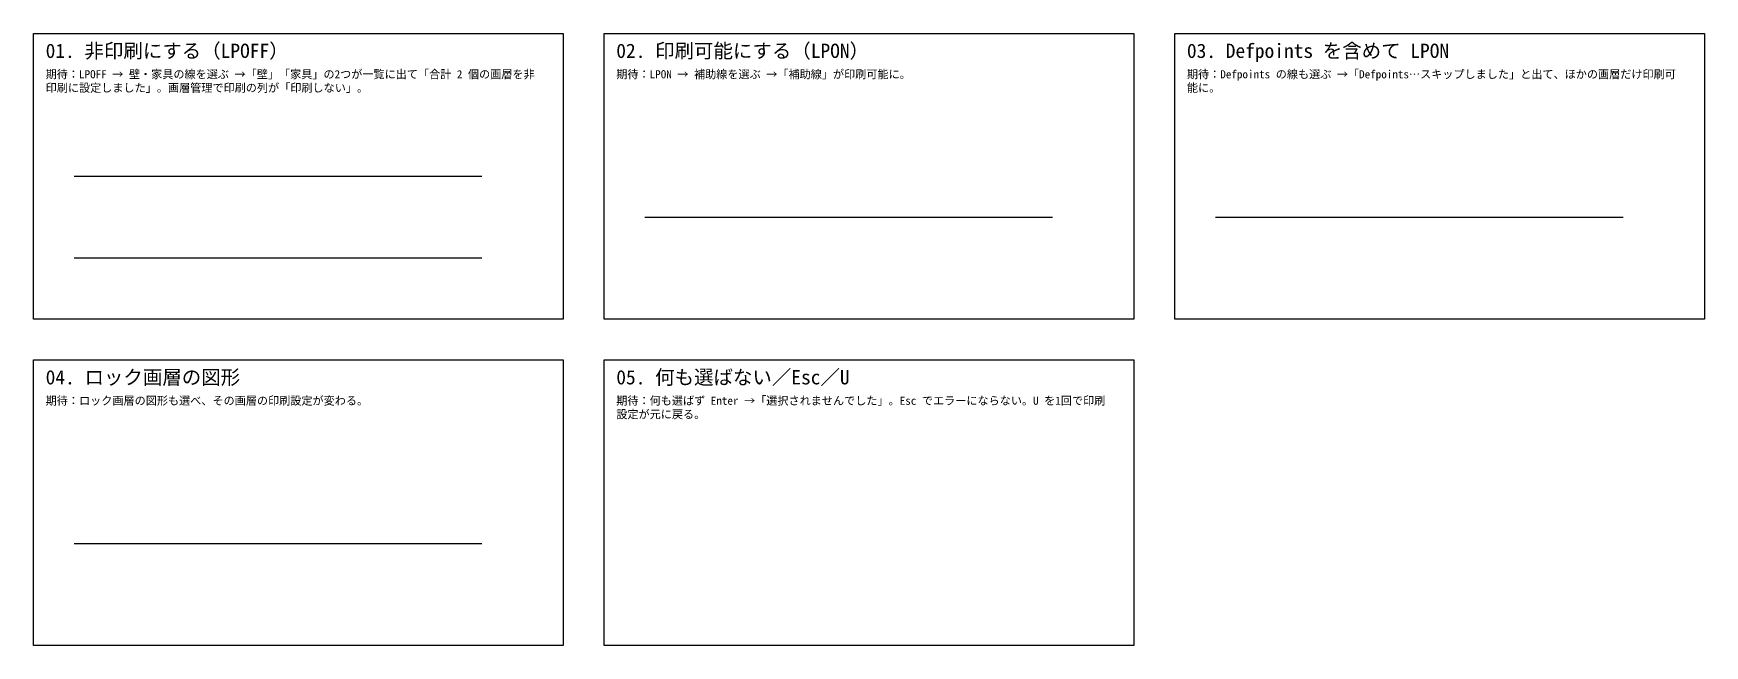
# Model space of a CAD drawing. Header units: millimetres. Extents: x 0 to 410, y -150 to 0.
import ezdxf

# ---------------------------------------------------------------- set-up
doc = ezdxf.new("R2010")
doc.units = ezdxf.units.MM
for name, color, linetype in [('TEST_区画', 9, 'Continuous'), ('TEST_見出し', 8, 'Continuous'), ('ロック画層', 2, 'Continuous'), ('壁', 1, 'Continuous'), ('家具', 3, 'Continuous')]:
    doc.layers.add(name, color=color, linetype=linetype)
doc.layers.add('補助線', color=6, linetype='Continuous', plot=False)
doc.styles.add('TEST_JP', font='msgothic.ttc')

msp = doc.modelspace()

# ---------------------------------------------------------------- linework, layer by layer
at = {"layer": 'Defpoints'}
msp.add_line((290, -45), (390, -45), dxfattribs=at)
at = {"layer": 'TEST_区画'}
for points in [[(0, 0), (130, 0), (130, -70), (0, -70)], [(140, 0), (270, 0), (270, -70), (140, -70)], [(280, 0), (410, 0), (410, -70), (280, -70)], [(0, -80), (130, -80), (130, -150), (0, -150)], [(140, -80), (270, -80), (270, -150), (140, -150)]]:
    msp.add_lwpolyline(points, close=True, dxfattribs=at)
at = {"layer": 'ロック画層'}
msp.add_line((10, -125), (110, -125), dxfattribs=at)
at = {"layer": '壁'}
msp.add_line((10, -35), (110, -35), dxfattribs=at)
at = {"layer": '家具'}
msp.add_line((10, -55), (110, -55), dxfattribs=at)
at = {"layer": '補助線'}
msp.add_line((150, -45), (250, -45), dxfattribs=at)

# ---------------------------------------------------------------- texts
at = {"layer": 'TEST_見出し', "style": 'TEST_JP'}
for s, p in [('01. 非印刷にする（LPOFF）', (3, -6)), ('02. 印刷可能にする（LPON）', (143, -6)), ('03. Defpoints を含めて LPON', (283, -6)), ('05. 何も選ばない／Esc／U', (143, -86)), ('04. ロック画層の図形', (3, -86))]:
    msp.add_text(s, height=3.5, dxfattribs=at).set_placement(p)
at = {"layer": 'TEST_見出し', "char_height": 2, "width": 120, "attachment_point": 1, "style": 'TEST_JP'}
for s, insert in [('期待：LPOFF → 壁・家具の線を選ぶ →「壁」「家具」の2つが一覧に出て「合計 2 個の画層を非印刷に設定しました」。画層管理で印刷の列が「印刷しない」。', (3, -9)), ('期待：LPON → 補助線を選ぶ →「補助線」が印刷可能に。', (143, -9)), ('期待：Defpoints の線も選ぶ →「Defpoints…スキップしました」と出て、ほかの画層だけ印刷可能に。', (283, -9)), ('期待：ロック画層の図形も選べ、その画層の印刷設定が変わる。', (3, -89)), ('期待：何も選ばず Enter →「選択されませんでした」。Esc でエラーにならない。U を1回で印刷設定が元に戻る。', (143, -89))]:
    msp.add_mtext(s, dxfattribs=dict(at, insert=insert))

doc.saveas('drawing.dxf')
